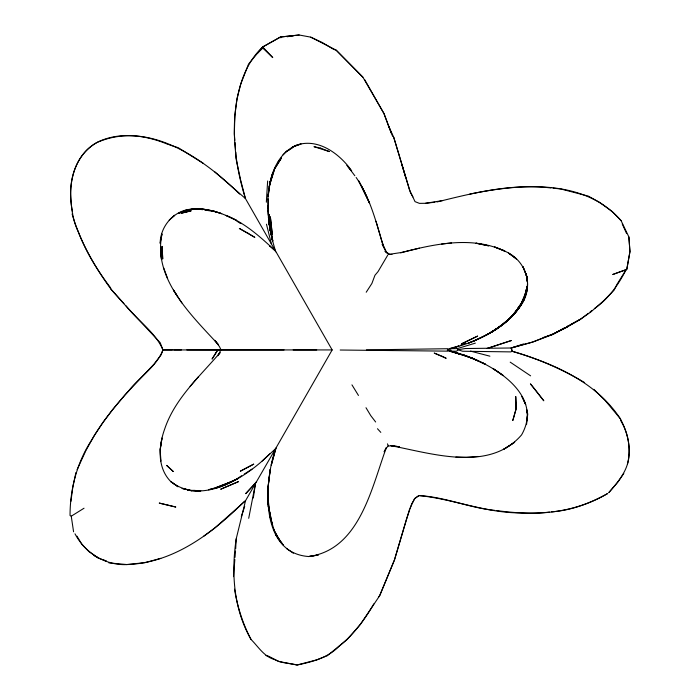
<?xml version="1.0" encoding="UTF-8"?>
<svg xmlns="http://www.w3.org/2000/svg" width="700" height="700" viewBox="0 0 700 700"><rect width="100%" height="100%" fill="white"/><g stroke="black" fill="none" stroke-linecap="round" stroke-linejoin="round"><path stroke-width="1.05" d="M628.88 236.95L629.956 251.598L626.78 269.412L612.894 274.444L626.78 269.412L629.956 251.598L628.88 236.95L621.084 220.649L612.334 211.645L599.506 202.291L588.306 196.114L560.621 188.939L553.096 188.178M526.89 286.414L526.846 290.762L523.495 300.493L525.91 293.44C520.231 312.76 503.011 326.113 485.923 335.283M526.934 280.971L526.969 277.707L525.744 273.192C527.695 278.836 528.15 284.918 526.846 290.762L527.1 286.912M284.051 349.93L220.894 349.93L217.866 355.723L220.141 352.581C199.806 376.495 174.851 398.484 164.605 429.223C158.524 446.171 157.106 467.819 170.782 481.565C199.614 504.105 238.805 481.556 262.15 461.055L275.581 448.709C264.058 482.002 259.149 553.035 308.761 556.535C359.826 549.544 371.613 487.436 386.33 447.711L384.142 451.824L386.479 447.668L388.579 445.996L391.851 445.786L399.455 446.766L390.976 445.69C432.04 453.477 489.256 472.421 521.579 434.892C546.315 391.475 484.374 358.741 450.196 351.05L447.956 350.49M275.704 448.42L245.534 500.71L236.206 538.843L235.681 548.8M266.341 202.221L267.645 181.011M181.44 349.93L162.925 349.93C156.529 366.8 139.352 376.933 128.651 390.889C115.045 406.035 102.2 421.969 91.919 439.6C77.114 462.21 70.061 488.591 70.044 515.489L71.251 516.197L73.579 531.799M373.835 603.864C364.735 619.806 353.43 634.699 339.08 646.258C328.011 657.738 312.244 661.929 297.08 665C289.555 663.101 281.619 663.355 274.575 659.575C263.996 656.609 258.37 646.765 251.02 639.433C233.546 608.913 231.123 572.985 236.206 538.843M267.873 199.701C268.739 178.99 275.608 154.499 296.126 145.285C317.931 137.524 339.631 153.746 351.662 170.756M233.502 576.642L234.841 559.51M235.016 557.366L235.515 550.944M70.919 501.366L72.8 487.209L75.941 472.509M253.304 497.989L255.483 483.411L245.656 493.666L256.55 481.688M526.531 424.62L527.433 417.235M623.814 473.41L617.916 482.011L608.808 492.581C618.205 481.906 628.11 470.409 629.011 455.525C630.087 442.838 626.334 429.957 620.401 418.828C595.936 381.596 553.35 363.545 512.19 351.277L510.738 351.89L462.613 351.243L457.975 349.738L457.31 348.609L450.135 348.67M627.541 463.733C631.05 449.767 628.617 434.053 621.355 421.785M161.954 234.141C152.609 278.81 191.362 315.123 218.531 344.82L214.812 340.322L219.433 346.579L221.043 349.93L332.159 349.93L276.203 252.149M248.71 518.306L255.483 483.411M161.971 234.036L160.169 243.329C160.326 226.039 173.976 210.411 191.441 209.116M275.975 448L271.294 465.071L275.975 448L332.159 349.93M409.509 509.407L394.441 559.991L379.636 595.761L360.325 624.479L347.27 639.389L327.311 655.707L316.803 659.855L297.08 665L278.871 661.491L268.52 656.171L265.912 655.515M241.316 516.582L244.685 506.441M523.661 299.416L518.954 308.035C534.949 288.855 527.599 260.89 504.998 251.256C472.5 235.786 435.181 243.862 401.922 252.42L400.645 252.761L419.44 248.15M77.114 469.683L85.916 450.529L94.272 435.558L103.04 422.301L112.472 409.797L125.046 394.861L154.061 364.07L161.149 354.839L162.925 349.93L160.213 342.72L124.32 304.246L111.134 289.406L110.364 287.481C97.326 270.322 85.89 251.895 78.243 231.674C72.511 219.861 71.225 207.235 70.656 194.329C70.236 174.046 78.54 152.434 97.151 142.424C149.301 119.822 203.726 158.9 239.654 194.093M409.955 508.454L414.453 498.846L418.819 495.556C452.847 498.864 485.231 512.803 519.803 512.916C550.218 514.666 581.376 509.25 607.766 493.456C590.415 503.142 571.541 510.449 551.565 511.831M523.6 299.338C517.501 313.854 504.604 324.135 491.549 332.194L503.51 324.082L515.261 312.909L510.65 317.704C518.289 309.899 525.315 300.72 526.207 289.467L523.889 300.037L514.798 313.241C521.675 305.139 527.476 295.251 527.398 284.349M387.713 255.185L378.053 271.6L374.955 275.266L371.892 283.465L366.214 292.233M519.418 306.591L512.663 315.639L514.483 313.11M520.59 304.832L522.935 301.315L520.52 304.684M516.346 310.179L511.403 317.109L495.6 329.674C508.681 320.81 520.809 309.024 525.394 293.466L521.299 303.249L517.589 308.446M516.898 309.741L518.105 308.053M387.476 446.233L388.159 445.331L387.415 443.844M278.95 161.245L277.891 162.549L279.921 160.107M234.832 140.341L234.316 133.91L234.859 115.903L236.906 98.884L240.774 83.991L248.579 64.015L262.71 46.953L280.473 37.012L299.171 35L310.704 37.135L322.21 42.472L333.734 49.411L336.131 50.129L362.88 77.175L383.985 113.575L392.604 136.29M190.094 386.356L198.537 376.609M378.402 597.065L379.636 595.761L394.441 559.991L406.368 519.593L411.696 503.851L415.03 498.225L419.029 495.6C444.797 496.877 469.254 507.885 494.734 510.361M286.615 151.261L282.975 154.84M257.408 53.384L262.78 48.055L262.71 46.953L280.473 37.012L299.171 35M262.15 461.055L269.789 453.836M244.624 501.209C213.124 532.551 174.484 562.494 128.205 564.506C106.006 566.072 85.26 553.21 74.979 533.794M245.534 500.71L214.524 528.246L203.455 536.392M170.852 218.627L174.615 215.268L169.207 220.097M72.66 213.535L72.109 214.008C80.106 241.474 94.544 266.551 111.134 289.406L123.953 303.625M401.922 252.42L388.745 254.398L385.14 251.274L388.745 254.398L391.991 254.45M502.058 324.739C486.99 336.77 468.615 343.989 450.056 348.688M503.764 323.418L508.034 320.11C496.519 330.199 482.912 337.531 468.668 343.009L474.241 340.891M588.341 313.303L580.58 319.314L566.501 326.926M590.065 311.964L591.789 310.634M594.379 308.63C608.431 298.891 618.301 284.944 625.984 269.902L616.928 284.436L614.101 290.141L603.689 300.72L590.678 312.104L580.265 319.296L567.472 326.874L552.414 334.547L532.691 342.064L511.149 347.988L465.22 348.53L457.975 349.738L456.575 351.234L449.645 351.094M510.361 445.086L514.684 442.216L503.536 449.383L509.504 445.655M494.025 330.4L499.327 326.935L488.224 333.988L472.832 341.408M238.017 478.091L241.675 475.746M244.248 474.101L251.965 469.166M289.765 149.459L286.169 151.699L292.696 147.718M71.251 516.197L84.044 508.218M488.224 333.988L493.194 330.908M543.174 337.558L552.414 334.547L564.489 327.933M566.344 326.918L568.199 325.902M570.054 324.887L580.265 319.296M552.414 334.547L564.62 327.941M567.472 326.874L553.91 333.594L532.656 342.046L511.149 347.988L512.19 351.277C537.644 358.531 561.925 369.049 584.622 382.611M226.651 484.26L215.766 488.267M460.906 344.977L465.78 343.201M268.441 208.556L268.135 198.896C267.111 216.615 270.2 234.273 275.572 251.108C260.654 237.195 245.131 223.029 225.89 215.399C211.102 209.213 193.795 205.695 178.798 213.176L186.961 210.857M523.653 343.919L511.324 347.935L512.19 351.277M457.31 348.609L475.37 343.123M189 210.28L195.125 208.539L202.606 209.711M450.03 348.425L458.964 345.931L447.213 350.123L459.279 353.938L449.452 351.207M160.773 558.337L145.075 562.642L126.779 564.541L108.911 562.905M216.58 487.611L208.582 489.738L220.054 486.692L217.446 487.384M436.949 201.976C474.04 192.745 512.461 183.286 550.952 187.959M469.718 194.119C519.645 183.846 584.028 177.931 621.084 220.649M195.125 208.539L185.806 210.263L193.839 209.099M287.219 36.759L293.571 35.683M364.639 79.599L383.985 113.575L388.465 125.878L393.724 137.261L409.474 189.84L415.03 201.635L419.414 203.367L425.408 203.298L442.592 200.594M187.766 210.149L194.898 209.125L202.571 209.23M549.491 512.085C532.017 514.133 514.281 512.916 496.886 510.615M425.408 203.298L434.849 202.221M451.535 242.961L441.569 244.046M478.126 456.47L466.436 457.284L455.875 457.065M366.398 349.886L448.341 348.714L448.044 351.146L340.183 350.017M220.579 349.965L186.847 349.921M293.169 349.93L316.715 349.93M173.801 349.93L220.745 349.93M172.34 349.93L162.951 349.912C155.365 332.089 137.812 320.924 126.044 305.918M199.666 209.037L207.27 209.72L216.501 211.881L204.75 210.044M189.621 490.131L182.035 488.425L191.861 490.744L200.594 490.892L189.508 490.429L191.861 490.744L187.591 490.009L189.621 490.184M193.681 490.376L200.795 490.796L191.643 490.35M199.929 209.134L207.27 209.72L200.506 208.959M470.47 351.111L489.912 356.186M169.47 144.918L178.185 147.691L203.455 163.468M103.854 560.219L105.665 560.814M93.529 555.293L98.718 558.276L106.418 560.997M168.499 144.602C146.414 135.266 120.199 131.303 97.877 141.977C73.211 154.998 67.051 186.077 72.441 211.435M310.704 37.135L336.131 50.129L362.88 77.175M485.502 364.394L472.535 358.251L450.196 351.05L472.535 358.251L485.502 364.394L482.615 362.793M239.418 222.679L241.369 223.615L236.854 221.244M510.204 362.145L530.609 375.839M386.374 252.105L382.27 244.335L386.374 252.105L389.2 254.039M95.13 555.826L88.848 551.539L81.996 544.504L76.965 536.156M96.924 557.051L98.718 558.276M286.414 548.476L293.361 553.245M270.419 246.619L269.666 245.989L275.572 251.108M214.524 171.605L245.42 198.511L275.984 251.983M262.78 48.055L272.755 57.584L262.71 46.953C243.828 64.689 237.108 90.904 234.859 115.903C232.82 143.903 237.081 171.789 245.42 198.511L240.616 179.918M593.863 389.322L605.325 400.697L620.401 418.828L620.83 421.076M377.475 428.733L380.809 432.381M375.646 421.986L370.799 415.686L365.995 407.724M354.83 175.752L346.981 165.34L350.254 169.68M356.134 177.476C369.74 197.067 375.769 220.754 382.498 243.311L382.926 244.869L376.005 221.261M181.843 302.925L173.451 290.036L177.581 296.459M351.951 384.86L358.461 395.456M412.939 196.971L410.392 192.439L393.724 137.261M622.239 223.93L626.622 233.634M367.325 197.829L362.066 187.031M280.473 37.012L280.875 37.826M251.02 639.433C242.743 623.709 237.414 606.681 234.5 589.164M382.498 243.311L385.14 249.795M388.465 125.878L391.457 133.446M163.678 267.899L167.624 278.521M270.769 519.199L274.199 530.259M401.931 164.832L405.729 177.669M266.473 224.201L271.303 243.635M268.59 217.394L272.501 240.642L269.299 224.805L268.284 213.614M272.501 240.642L269.299 224.805L268.59 215.355M240.389 178.885L235.935 158.218L235.769 152.127M270.786 231.315L271.197 233.249M271.6 235.191L272.816 241.019L271.574 234.789M270.533 229.591L269.71 225.435L270.611 230.335M268.713 217.149L270.559 231.612M268.852 221.436L270.454 231.595L268.38 217.026M268.433 504.91L267.855 488.871L270.244 469.385L267.855 488.871L268.354 506.966L268.231 486.605L268.118 502.854L270.48 518.262L270.165 516.206M268.748 506.966L269.22 510.046M269.535 512.094L269.85 514.15M527.38 413.394L526.925 409.92L527.109 413M234.999 142.485L235.506 148.916M267.89 205.905L268.433 213.255M268.144 210.315L268.459 215.373M267.881 492.441L268.826 507.841L272.02 523.486L268.826 507.841L267.881 492.441L267.951 501.707M527.284 416.08L527.468 419.151M527.231 281.137L526.995 276.868L523.04 266.752L526.995 276.868L527.126 280.866M516.101 403.34L516.005 409.246L512.82 420.42L516.005 409.246L515.742 396.471L516.101 403.34M527.52 415.572L527.249 420.376L527.642 413.586L527.52 415.572M269.692 184.581L268.118 196.254L270.235 181.361L269.692 184.581L274.627 168.849L281.409 157.972L274.627 168.849L269.692 184.581M161.954 438.174L160.248 449.278L160.737 461.186L160.248 449.278L161.954 438.174M270.839 179.077L269.22 186.681L272.921 172.218L270.839 179.077M216.055 352.669L212.056 359.091L217.735 349.991L216.055 352.669M253.68 464.161L240.406 471.161L253.68 464.161M477.566 336.131L461.755 343.735L477.566 336.131M238.411 478.284L223.125 485.581L238.411 478.284M296.03 145.504L292.136 147.315L301.044 143.972L296.03 145.504M238.525 481.6L220.824 489.16L238.525 481.6M232.164 481.39L216.335 487.463L232.164 481.39M511.429 340.506L487.104 348.477L511.429 340.506M186.051 212.03L181.151 213.237L191.153 210.831L186.051 212.03M318.132 555.048L308.761 556.535L318.132 555.048M482.16 244.466L475.921 243.189L488.696 245.84L482.16 244.466M320.451 148.102L313.976 146.676L329.42 151.585L320.451 148.102M175.691 507.019L159.338 503.099L175.691 507.019M221.629 213.631L212.852 210.91L221.629 213.631M469.394 357.175L463.671 355.023L477.881 360.745L469.394 357.175M503.134 250.241L494.559 246.943L504.998 251.256L503.134 250.241M442.934 356.615L434.21 353.071L446.18 358.321L442.934 356.615M229.39 216.921L225.89 215.399L236.399 220.325L229.39 216.921M247.905 233.196L239.33 228.454L254.844 237.388L247.905 233.196M495.154 369.933L492.844 368.471L503.282 375.576L495.154 369.933M511.849 255.395L508.541 253.12L516.477 259L511.849 255.395M177.975 486.701L170.782 481.565L177.975 486.701M173.224 471.476L166.688 465.421L173.224 471.476M534.31 388.588L530.416 383.854L543.804 400.794L534.31 388.588M283.01 544.74L275.966 534.905L283.01 544.74M279.79 540.733L273.814 529.769L279.79 540.733M361.882 187.084L358.75 180.95L369.591 203.289L361.882 187.084M524.099 400.986L521.955 396.533L525.656 404.521L524.099 400.986M271.451 234.973L269.001 214.393L271.451 234.973M272.291 234.517L270.366 216.939L272.291 234.517M161.49 259.481L160.545 246.776L161.49 259.481M162.706 258.886L162.102 246.409L162.706 258.886"/></g></svg>
